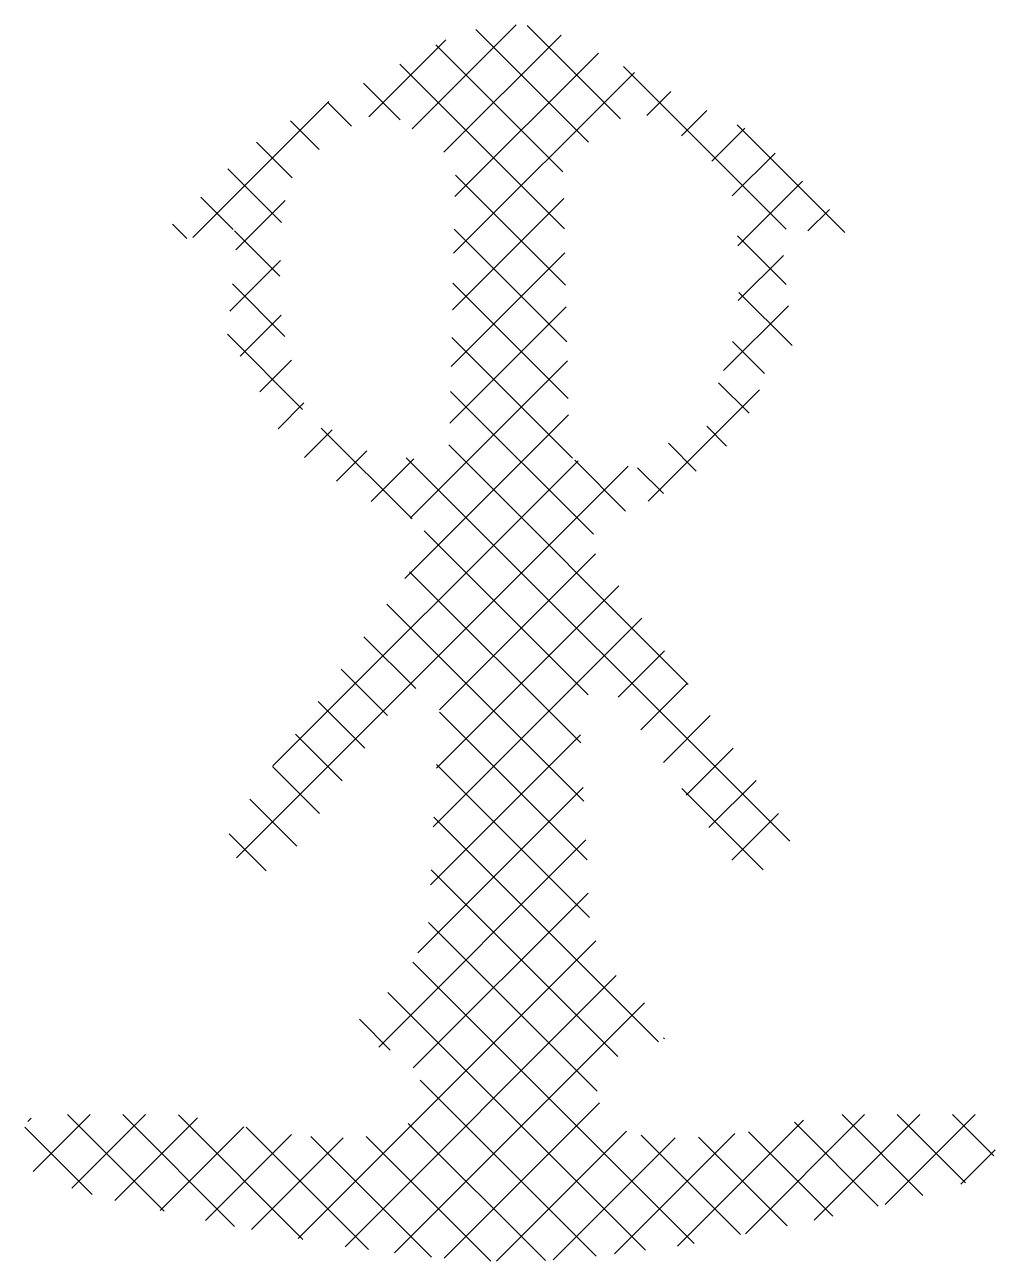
# Model space of a CAD drawing. Extents: x -0.04 to 2.29, y -0.5 to 2.03.
# Drawn here: x 0.56032 to 0.59134, y 0.21046 to 0.24998 of the extents above; entities that cross this region are included whole.
import ezdxf

# ---------------------------------------------------------------- set-up
doc = ezdxf.new("R2010")
doc.units = 0
doc.header["$LTSCALE"] = 0.1
doc.linetypes.add('AUSGEZOGEN', pattern=[0])
doc.layers.get('0').update_dxf_attribs({"linetype": 'AUSGEZOGEN'})
doc.layers.add('SCHRAFF', color=4, linetype='AUSGEZOGEN')

# ---------------------------------------------------------------- blocks, each defined once
blk = doc.blocks.new('*X')
at = {"color": 0}
for p, q in [((0.474698, 0.246656), (0.47802, 0.249978)), ((0.480324, 0.246228), (0.476726, 0.249826)), ((0.481348, 0.246972), (0.478371, 0.249949)), ((0.473304, 0.24703), (0.475774, 0.2495)), ((0.47571, 0.2459), (0.479458, 0.249648)), ((0.479506, 0.245279), (0.475454, 0.249331)), ((0.47606, 0.244483), (0.480643, 0.249065)), ((0.479557, 0.24346), (0.474297, 0.24872)), ((0.486647, 0.243441), (0.481446, 0.248641)), ((0.476019, 0.242674), (0.4818, 0.248455)), ((0.474309, 0.24694), (0.47314, 0.248109)), ((0.482189, 0.247076), (0.482957, 0.247844)), ((0.467687, 0.243181), (0.47203, 0.247524)), ((0.47275, 0.246731), (0.471983, 0.247499)), ((0.483304, 0.246424), (0.484114, 0.247233)), ((0.471723, 0.24599), (0.470809, 0.246905)), ((0.484271, 0.245622), (0.48532, 0.246672)), ((0.488523, 0.243333), (0.485079, 0.246777)), ((0.47086, 0.245086), (0.469721, 0.246225)), ((0.484923, 0.244506), (0.48629, 0.245874)), ((0.470518, 0.243659), (0.468801, 0.245377)), ((0.479598, 0.241651), (0.476083, 0.245165)), ((0.485098, 0.242914), (0.487168, 0.244983)), ((0.468973, 0.243437), (0.467939, 0.244472)), ((0.469055, 0.242781), (0.470639, 0.244365)), ((0.475978, 0.240865), (0.479535, 0.244422)), ((0.48734, 0.243388), (0.48803, 0.244078)), ((0.467494, 0.243148), (0.467039, 0.243604)), ((0.470466, 0.241944), (0.469018, 0.243392)), ((0.479639, 0.239843), (0.476037, 0.243444)), ((0.486648, 0.241672), (0.485088, 0.243232)), ((0.475937, 0.239056), (0.479574, 0.242693)), ((0.468862, 0.24082), (0.470481, 0.242439)), ((0.485114, 0.241162), (0.486556, 0.242604)), ((0.470625, 0.240018), (0.468948, 0.241694)), ((0.47968, 0.238034), (0.475998, 0.241716)), ((0.486832, 0.239721), (0.485129, 0.241423)), ((0.469196, 0.239386), (0.470506, 0.240697)), ((0.475896, 0.237248), (0.479613, 0.240965)), ((0.484647, 0.238927), (0.486715, 0.240995)), ((0.471191, 0.237684), (0.468789, 0.240085)), ((0.479821, 0.236125), (0.475958, 0.239987)), ((0.485954, 0.238831), (0.484926, 0.239859)), ((0.469821, 0.238244), (0.470833, 0.239255)), ((0.474626, 0.234209), (0.479652, 0.239236)), ((0.485458, 0.237559), (0.484486, 0.238531)), ((0.480485, 0.233693), (0.475919, 0.238259)), ((0.48224, 0.234752), (0.485795, 0.238308)), ((0.470412, 0.237066), (0.471234, 0.237889)), ((0.474461, 0.232277), (0.479692, 0.237508)), ((0.48474, 0.236509), (0.484105, 0.237144)), ((0.471256, 0.236143), (0.47214, 0.237027)), ((0.474692, 0.234182), (0.471786, 0.237089)), ((0.472274, 0.235393), (0.473245, 0.236364)), ((0.483518, 0.228892), (0.475861, 0.236549)), ((0.48377, 0.235711), (0.482881, 0.2366)), ((0.470243, 0.226291), (0.479994, 0.236042)), ((0.473386, 0.234738), (0.474751, 0.236102)), ((0.486762, 0.223881), (0.474505, 0.236137)), ((0.481511, 0.234435), (0.479889, 0.236056)), ((0.469076, 0.223356), (0.481593, 0.235873)), ((0.48272, 0.234994), (0.481893, 0.23582)), ((0.480313, 0.228562), (0.475075, 0.233799)), ((0.475566, 0.228078), (0.480557, 0.233069)), ((0.480084, 0.227023), (0.474613, 0.232493)), ((0.475467, 0.226212), (0.481298, 0.232043)), ((0.480182, 0.225157), (0.473883, 0.231456)), ((0.475368, 0.224345), (0.482029, 0.231006)), ((0.474813, 0.228759), (0.473152, 0.230419)), ((0.481273, 0.228482), (0.482759, 0.229969)), ((0.473907, 0.227896), (0.472421, 0.229382)), ((0.482002, 0.227443), (0.48349, 0.228932)), ((0.473181, 0.226854), (0.47169, 0.228345)), ((0.480281, 0.22329), (0.475562, 0.228009)), ((0.482728, 0.226401), (0.484221, 0.227895)), ((0.472456, 0.225812), (0.47096, 0.227308)), ((0.475276, 0.222485), (0.48007, 0.22728)), ((0.483453, 0.225359), (0.484952, 0.226858)), ((0.47173, 0.22477), (0.470229, 0.226271)), ((0.480357, 0.221447), (0.475473, 0.22633)), ((0.484179, 0.224317), (0.485682, 0.225821)), ((0.47487, 0.220312), (0.480159, 0.225601)), ((0.485906, 0.222969), (0.483311, 0.225563)), ((0.471004, 0.223728), (0.469502, 0.22523)), ((0.482562, 0.217473), (0.475385, 0.224651)), ((0.484905, 0.223275), (0.486402, 0.224773)), ((0.470025, 0.222939), (0.468844, 0.22412)), ((0.473626, 0.217299), (0.480248, 0.223922)), ((0.481271, 0.216997), (0.475296, 0.222972)), ((0.474728, 0.216634), (0.480315, 0.222221)), ((0.480608, 0.215893), (0.475214, 0.221286)), ((0.471048, 0.211186), (0.48056, 0.220698)), ((0.483705, 0.211027), (0.474714, 0.220018)), ((0.47255, 0.21092), (0.481216, 0.219586)), ((0.482152, 0.210813), (0.473916, 0.219049)), ((0.474127, 0.21073), (0.482116, 0.218719)), ((0.47399, 0.217207), (0.473005, 0.218192)), ((0.482733, 0.217568), (0.48276, 0.217595)), ((0.480574, 0.210623), (0.47495, 0.216247)), ((0.475716, 0.210551), (0.480683, 0.215518)), ((0.462414, 0.214927), (0.462518, 0.21503)), ((0.462577, 0.213322), (0.464399, 0.215144)), ((0.466769, 0.212054), (0.463679, 0.215144)), ((0.463812, 0.212789), (0.466167, 0.215144)), ((0.465192, 0.212401), (0.467834, 0.215044)), ((0.469019, 0.211572), (0.465446, 0.215144)), ((0.471201, 0.211157), (0.467225, 0.215133)), ((0.485341, 0.211337), (0.489148, 0.215144)), ((0.487542, 0.211771), (0.490916, 0.215144)), ((0.491014, 0.212557), (0.48843, 0.215142)), ((0.48981, 0.212271), (0.492683, 0.215144)), ((0.492373, 0.212966), (0.490195, 0.215144)), ((0.493285, 0.213821), (0.491963, 0.215144)), ((0.464462, 0.212593), (0.462311, 0.214744)), ((0.46664, 0.212082), (0.469313, 0.214755)), ((0.473296, 0.21083), (0.469388, 0.214738)), ((0.478949, 0.21048), (0.474566, 0.214863)), ((0.477389, 0.210456), (0.481543, 0.21461)), ((0.483172, 0.210935), (0.487198, 0.214962)), ((0.489583, 0.212221), (0.486907, 0.214897)), ((0.468089, 0.211763), (0.470836, 0.214509)), ((0.469562, 0.211468), (0.472493, 0.214399)), ((0.475306, 0.210588), (0.471453, 0.21444)), ((0.477205, 0.210456), (0.473218, 0.214444)), ((0.4792, 0.210499), (0.483099, 0.214399)), ((0.481162, 0.210693), (0.485009, 0.214541)), ((0.485191, 0.211309), (0.48201, 0.21449)), ((0.486677, 0.211591), (0.48384, 0.214428)), ((0.488134, 0.211901), (0.48544, 0.214596)), ((0.492231, 0.212924), (0.493328, 0.214021))]:
    blk.add_line(p, q, dxfattribs=at)

msp = doc.modelspace()

# ---------------------------------------------------------------- block references
at = {"layer": 'SCHRAFF', "color": 0}
msp.add_blockref('*X', (0.098007, 0), dxfattribs=at)
msp.add_blockref('*X', (0.098007, 0), dxfattribs=at)
msp.add_blockref('*X', (0.098007, 0), dxfattribs=at)
msp.add_blockref('*X', (0.098007, 0), dxfattribs=at)
msp.add_blockref('*X', (0.098007, 0), dxfattribs=at)

doc.saveas('drawing.dxf')
